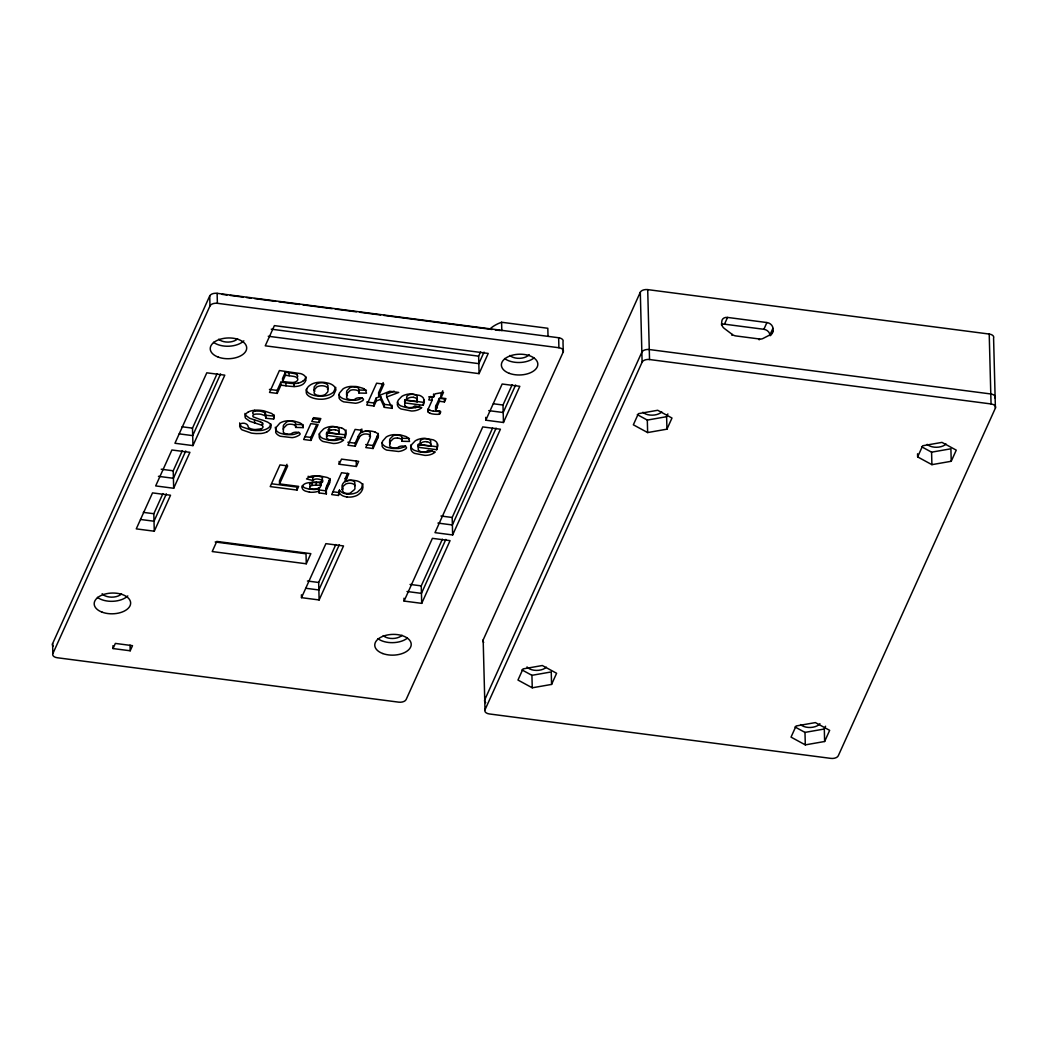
<?xml version="1.0" encoding="UTF-8"?>
<svg xmlns="http://www.w3.org/2000/svg" width="1048" height="1048" viewBox="0 0 1048 1048"><rect width="100%" height="100%" fill="white"/><g stroke="black" fill="none" stroke-linecap="round" stroke-linejoin="round"><path stroke-width="1.5" d="M362.936 483.849L361.39 488.447L357.525 492.075A11.738 6.681 -1.5 0 1 355.966 492.809A13.807 7.86 -1.5 0 1 354.879 493.215L353.215 493.674A10.401 5.921 -1.5 0 1 348.617 494.093L346.836 493.949M335.792 387.38L333.526 391.991A14.083 8.017 -1.5 0 1 329.714 394.48A15.327 8.725 -1.5 0 1 327.854 395.188L327.199 395.384A13.572 7.729 -1.5 0 1 321.723 396.236L318.788 396.17A17.895 10.179 -1.5 0 1 316.797 395.947A16.807 9.563 -1.5 0 1 310.47 394.087A12.406 7.061 -1.5 0 1 306.527 390.524A16.1 9.17 -1.5 0 1 306.213 389.424M273.895 414.589L273.633 419.056L265.865 418.257L265.511 413.384A4.834 2.751 -1.5 0 0 264.751 412.558L261.017 411.301A15.694 8.934 -1.5 0 0 259.406 411.091L256.144 411.052A6.393 3.642 -1.5 0 0 254.625 411.301M435.588 406.952L435.614 406.768A21.576 12.288 -1.5 0 1 435.876 406.061L439.361 398.279L444.352 398.934L444.431 401.934L439.44 401.279L435.955 409.048A27.942 15.903 -1.5 0 0 435.758 409.572L435.588 406.952A1.782 1.022 -1.5 0 0 435.994 407.554C433.007 414.117 444.234 407.803 439.492 414.235A15.209 8.659 -1.5 0 1 433.466 414.078A9.746 5.541 -1.5 0 1 430.047 413.279M265.865 418.257L265.498 416.226A4.716 2.685 -1.5 0 0 264.83 415.558L261.096 414.301A15.694 8.934 -1.5 0 0 259.485 414.091L256.223 414.052A6.393 3.642 -1.5 0 0 254.703 414.288A3.092 1.755 -1.5 0 0 253.406 416.973L259.825 419.344A63.679 36.248 -1.5 0 1 263.86 420.576L267.384 422.003A10.978 6.249 -1.5 0 1 270.62 424.768A11.908 6.786 -1.5 0 1 270.476 428.422A11.803 6.72 -1.5 0 1 266.821 431.894M325.954 488.473L325.928 488.604A17.017 9.681 -1.5 0 0 326.321 490.896L326.373 493.896L319.155 492.953A13.912 7.926 -1.5 0 1 319.103 492.626L318.998 491.263M397.493 438.116A5.581 3.17 -1.5 0 1 401.292 439.151A5.607 3.196 -1.5 0 1 401.96 441.26L409.558 441.457L408.838 439.02A10.506 5.987 -1.5 0 0 406.991 437.108A9.72 5.528 -1.5 0 0 405.995 436.531L400.768 434.999A21.825 12.432 -1.5 0 0 398.79 434.737L393.786 434.658A12.039 6.851 -1.5 0 0 388.808 435.745A12.157 6.917 -1.5 0 0 386.214 437.029L382.441 441.365L382.088 446.121A12.34 7.022 -1.5 0 0 383.28 447.902L383.62 448.23A12.013 6.838 -1.5 0 0 386.751 450.103L398.554 451.491A10.886 6.196 -1.5 0 0 404.161 449.789C411.209 446.671 400.65 444.247 397.533 447.758M437.619 443.894L436.702 449.697L418.427 447.313L418.165 449.042A6.353 3.616 -1.5 0 0 418.873 450.457A5.987 3.406 -1.5 0 0 422.619 452.029M305.872 376.808L305.584 377.752A13.611 7.755 -1.5 0 1 302.741 381.328M302.204 486.953L302.256 486.704A8.397 4.782 -1.5 0 1 304.601 483.94A7.572 4.31 -1.5 0 1 308.479 482.761A11.698 6.668 -1.5 0 1 309.081 482.683L309.736 482.63A31.872 18.143 -1.5 0 1 314.741 482.552L316.64 482.565A54.994 31.309 -1.5 0 0 320.203 482.552L322.299 482.421L322.64 480.718A2.62 1.493 -1.5 0 0 322.221 480.154L318.54 479.132A5.659 3.223 -1.5 0 0 315.278 479.119A5.843 3.327 -1.5 0 0 312.92 480.508M330.015 478.517L326.766 485.984A32.999 18.785 -1.5 0 0 325.915 488.473M424.008 400.022L423.222 405.301L404.947 402.917L404.672 404.633A6.353 3.616 -1.5 0 0 405.393 406.061M273.633 419.056L273.96 416.894A10.899 6.209 -1.5 0 0 272.65 414.327A11.842 6.747 -1.5 0 0 271.629 413.462L263.769 410.803A31.099 17.698 -1.5 0 0 262.039 410.541A20.331 11.567 -1.5 0 0 254.625 410.24M305.662 380.738L306.016 378.354A10.192 5.803 -1.5 0 0 305.413 376.769A10.65 6.065 -1.5 0 0 300.776 373.638L279.41 370.547L269.533 392.411L277.222 393.406L280.943 385.166L280.864 382.166L286.523 382.9A59.173 33.68 -1.5 0 0 291.947 383.463L293.99 383.542A11.646 6.629 -1.5 0 0 298.13 383.083M346.102 430.021L345.015 434.776L326.727 432.405L326.465 434.121A6.353 3.616 -1.5 0 0 327.173 435.536A5.987 3.406 -1.5 0 0 327.474 435.85M326.727 432.405L326.544 437.121A6.353 3.616 -1.5 0 0 327.251 438.536A5.987 3.406 -1.5 0 0 330.998 440.121L334.299 439.898L336.67 438.444L343.626 440.094L342.67 440.841A12.013 6.838 -1.5 0 1 338.059 442.924A11.62 6.615 -1.5 0 1 333.303 443.474L322.994 441.483A11.017 6.275 -1.5 0 1 320.714 439.898L320.085 439.151A13.899 7.912 -1.5 0 1 319.182 436.793L319.653 433.741A25.218 14.358 -1.5 0 1 320.308 432.392L323.596 428.959A12.497 7.113 -1.5 0 1 326.19 427.649L327.945 427.073A11.803 6.72 -1.5 0 1 332.923 426.379L341.504 427.885M334.888 426.798A5.41 3.079 -1.5 0 0 330.762 427.335A6.105 3.471 -1.5 0 0 328.771 428.697L328.103 432.85L339.002 434.265L339.198 432.248A5.358 3.052 -1.5 0 0 338.622 431.291A5.437 3.092 -1.5 0 0 335.268 429.824M423.143 402.301L404.869 399.917L404.594 401.646A6.353 3.616 -1.5 0 0 405.039 402.733M417.143 401.79L417.261 396.773A5.358 3.052 -1.5 0 0 413.593 394.402A6.367 3.629 -1.5 0 0 413.017 394.336A5.41 3.079 -1.5 0 0 408.903 394.847A6.105 3.471 -1.5 0 0 406.912 396.223L406.231 400.375L417.143 401.79L417.34 399.773A5.358 3.052 -1.5 0 0 416.75 398.816A5.437 3.092 -1.5 0 0 413.397 397.336M436.623 446.697L418.349 444.326L418.087 446.042A6.353 3.616 -1.5 0 0 418.65 447.3M430.623 446.186L430.741 441.169A5.358 3.052 -1.5 0 0 427.073 438.798A6.367 3.629 -1.5 0 0 426.497 438.745A5.41 3.079 -1.5 0 0 422.383 439.243A6.105 3.471 -1.5 0 0 420.392 440.619L419.711 444.771L430.623 446.186L430.82 444.169A5.358 3.052 -1.5 0 0 430.23 443.212A5.437 3.092 -1.5 0 0 426.89 441.745M321.933 479.46L322.561 477.718A2.62 1.493 -1.5 0 0 322.142 477.154L318.461 476.133A5.659 3.223 -1.5 0 0 315.199 476.133A5.843 3.327 -1.5 0 0 312.841 477.508L308.033 476.329M326.4 493.883A17.017 9.681 -1.5 0 1 325.98 491.604L326.033 491.473A32.999 18.785 -1.5 0 1 326.884 488.984L329.858 482.329L330.055 479.722M52.596 643.616L209.718 295.929A6.078 3.458 -1.5 0 1 217.119 293.322L558.649 337.744A6.078 3.458 -1.5 0 1 562.999 341.884L563.261 351.879L406.126 699.553A6.078 3.458 -1.5 0 1 398.725 702.16L57.208 657.738A6.078 3.458 -1.5 0 1 52.859 653.598L52.596 643.616A6.078 3.458 -1.5 0 0 53.12 646.105M52.859 653.598L209.98 305.924L209.718 295.929M154.279 531.205L170.536 495.232L152.523 492.888L136.266 528.873L154.279 531.205L153.82 513.73L162.925 493.582M173.68 488.263L189.924 452.33L171.911 449.985L155.68 485.918L173.68 488.263L173.221 470.788L182.326 450.666M192.963 445.61L224.796 375.158L206.797 372.813L174.951 443.265L192.963 445.61L192.504 428.134L217.041 373.835M166.37 493.883L154.017 521.223L140.511 519.467M185.758 450.968L173.418 478.281L158.418 476.329M220.565 373.979L192.701 435.627L179.195 433.872M113.04 648.555L115.359 643.42L132.52 645.66L130.201 650.782L113.04 648.555L112.961 645.699M277.222 393.406L277.144 390.406L280.864 382.166M297.305 375.092A5.594 3.183 -1.5 0 0 294.737 373.664A7.755 4.415 -1.5 0 0 294.147 373.52L293.689 373.429A34.361 19.558 -1.5 0 0 291.776 373.114L285.344 372.25L282.541 378.459L282.619 381.446L286.825 381.996A59.015 33.588 -1.5 0 0 288.436 382.192L292.589 382.468A4.572 2.607 -1.5 0 0 293.06 382.441A5.24 2.987 -1.5 0 0 295.942 381.695A5.345 3.039 -1.5 0 0 297.318 378.105A5.594 3.183 -1.5 0 0 294.816 376.651A7.755 4.415 -1.5 0 0 294.226 376.52L293.767 376.429A34.361 19.558 -1.5 0 0 291.855 376.114L285.423 375.25L282.619 381.446M286.969 464.303L279.462 480.901L279.541 483.901L298.654 486.39L296.99 490.071L270.201 486.586L279.986 464.906L287.676 465.915L279.541 483.901M310.955 440.435L318.107 424.61L310.811 423.654L303.658 439.492L310.955 440.435L310.876 437.435L316.732 424.492M319.077 422.462L320.832 418.584L313.535 417.641L311.78 421.506L319.077 422.462L318.998 419.462L313.169 418.702M320.19 483.835A22.27 12.681 -1.5 0 0 320.57 482.984L320.989 482.159A25.571 14.554 -1.5 0 1 319.326 482.211L316.26 482.224A30.746 17.502 -1.5 0 0 313.85 482.25L311.754 482.486M319.548 487.923L319.614 487.857A22.27 12.681 -1.5 0 0 320.649 485.984L320.989 482.159M339.185 464.251L341.504 459.116L358.665 461.356L356.346 466.478L339.185 464.251L339.107 461.395M375.328 432.195A11.41 6.498 -1.5 0 0 370.442 431.069L369.093 430.964A10.808 6.157 -1.5 0 0 364.534 431.37L360.826 432.627L361.874 430.296L355.102 429.418L347.949 445.243L355.246 446.199L355.167 443.199L358.403 436.034A59.788 34.034 -1.5 0 1 359.137 434.54L360.591 432.47M392.227 408.366L386.673 397.009L398.712 392.45L389.725 391.284L378.669 395.738L383.909 384.144L376.612 383.201L366.735 405.052L374.031 405.995L373.953 402.995L376.245 397.939L380.568 396.341L384.289 404.345L384.367 407.344L392.227 408.366L392.149 405.366L384.289 404.345M383.175 382.599L378.59 392.751L378.669 395.738M355.246 446.199L358.481 439.033A59.788 34.034 -1.5 0 1 359.215 437.54L360.669 435.457M374.031 405.995L376.324 400.926L376.245 397.939M306.278 563.785L310.85 553.658L216.779 541.423L212.207 551.549L306.278 563.785L306.016 553.803L215.194 541.986M346.901 496.935A11.594 6.602 -1.5 0 0 348.106 497.053L348.696 497.093A10.401 5.921 -1.5 0 0 353.294 496.673L354.958 496.215A13.807 7.86 -1.5 0 0 356.582 495.586A11.738 6.681 -1.5 0 0 357.604 495.075C361.062 493.136 364.285 488.565 362.398 484.556A11.096 6.314 -1.5 0 0 361.665 483.573A12.72 7.244 -1.5 0 0 361.036 482.971L360.695 482.683A10.821 6.157 -1.5 0 0 356.634 480.822L353.124 480.272A10.1 5.751 -1.5 0 0 348.604 480.56L345.29 481.543L348.84 473.683L341.543 472.727L331.679 494.577L338.452 495.468L339.421 490.137A11.842 6.747 -1.5 0 0 342.434 492.678A10.742 6.118 -1.5 0 0 346.822 493.962M345.29 481.543L345.211 478.556L347.582 473.303M338.452 495.468L339.421 490.137M301.497 597.661L325.902 543.65L343.534 545.942L319.129 599.954L301.497 597.661L301.418 594.806M360.957 435.549A5.476 3.118 -1.5 0 1 369.472 434.737A4.258 2.424 -1.5 0 1 370.455 436.125L370.206 437.579A54.496 31.021 -1.5 0 1 369.433 439.492L365.791 447.575L373.075 448.518L372.996 445.518L377.45 435.68A26.2 14.921 -1.5 0 0 378.262 433.387M373.075 448.518L377.529 438.68L377.45 435.68M319.129 599.954L318.671 582.478L335.819 544.528M339.316 544.711L318.867 589.972L306.042 588.295M428.684 396.891L432.038 397.336L432.117 400.323L428.37 408.694A35.92 20.449 -1.5 0 0 428.043 409.598L427.898 410.213A7.546 4.297 -1.5 0 0 428.121 411.995A5.83 3.314 -1.5 0 0 430.086 413.24M432.117 400.323L428.763 399.891L430.283 396.55L433.623 396.996L435.051 393.838L443.474 392.358L440.946 397.939L445.937 398.594L444.431 401.934M442.767 390.76L440.867 394.952L440.946 397.939M479.08 373.638L488.224 353.425L274.393 325.614L265.249 345.814L479.08 373.638L478.635 356.163L480.587 351.827M484.045 352.102L478.818 363.643L268.236 336.251M404.07 601.067L432.405 538.345L450.064 540.637L421.715 603.36L404.07 601.067L403.991 598.212M485.8 420.196L502.162 384.013L519.821 386.306L503.459 422.501L485.8 420.196L485.735 417.353M421.715 603.36L421.257 585.884L442.361 539.209M452.644 534.952L500.42 429.221L482.761 426.916L434.986 532.646L452.644 534.952L452.186 517.476L492.56 428.121M503.459 422.501L503.001 405.026L512.158 384.747M445.845 539.406L421.453 593.378L407.017 591.491M496.123 428.16L452.382 524.956L437.933 523.083M515.629 385.009L503.197 412.506L488.748 410.633M483.167 639.909L640.302 292.235A6.078 3.458 -1.5 0 1 647.703 289.615L989.22 334.05A6.078 3.458 -1.5 0 1 993.583 338.19L995.404 408.091L838.282 755.765A6.078 3.458 -1.5 0 1 830.881 758.385L489.351 713.95A6.078 3.458 -1.5 0 1 485.001 709.81L483.167 639.909A6.078 3.458 -1.5 0 0 483.704 642.411M485.001 709.81L642.123 362.136L640.302 292.235M666.947 429.169L671.991 418.034L657.699 410.279L638.376 413.659L633.346 424.807L647.638 432.562L666.947 429.169L666.62 416.685L667.877 413.908M551.576 684.423L556.606 673.275L542.327 665.519L523.004 668.912L517.974 680.047L532.253 687.802L551.576 684.423L551.248 671.938L531.926 675.318L521.93 669.895M721.469 324.985L721.784 321.644A6.078 4.821 24.3 0 1 727.535 317.426L766.913 322.548A6.078 4.821 24.3 0 1 772.926 328.299L772.992 330.801L771.171 334.849M721.797 324.382A6.078 4.821 24.3 0 1 724.482 324.173L727.535 317.426M731.884 335.308L732.277 334.456L724.299 328.443A6.078 4.821 24.3 0 1 721.849 324.146M759.158 339.84L759.538 339.002A6.078 4.821 24.3 0 0 763.036 338.465L770.752 334.482A6.078 4.821 24.3 0 0 772.992 330.801M772.926 328.299L769.874 335.059A6.078 4.821 24.3 0 0 763.874 329.295L766.913 322.548M770.175 335.753L770.752 334.482M917.629 456.902L922.659 445.767L941.982 442.387L956.261 450.142L951.23 461.277L931.908 464.657L917.629 456.902L917.55 453.784M824.632 741.499L829.662 730.351L815.383 722.596L796.061 725.989L791.03 737.124L805.309 744.879L824.632 741.499L824.304 729.015L825.562 726.225M326.806 435.392L345.093 437.776L346.207 433.964L345.211 430.545A12.432 7.074 -1.5 0 0 344.229 429.523A11.646 6.629 -1.5 0 0 341.504 427.885M423.222 405.301L424.348 401.004L423.34 398.07A12.432 7.074 -1.5 0 0 422.37 397.048A11.646 6.629 -1.5 0 0 419.632 395.41L411.065 393.904A11.803 6.72 -1.5 0 0 406.074 394.585L404.318 395.161A12.497 7.113 -1.5 0 0 401.738 396.471L398.45 399.904A25.218 14.358 -1.5 0 0 397.781 401.266L397.31 404.318A13.899 7.912 -1.5 0 0 398.214 406.663L398.856 407.423A11.017 6.275 -1.5 0 0 401.122 408.995L411.432 410.999A11.62 6.615 -1.5 0 0 416.187 410.449A12.013 6.838 -1.5 0 0 420.785 408.353L421.768 407.62L414.811 405.969L412.44 407.41L409.139 407.633A5.987 3.406 -1.5 0 1 405.353 406.074M436.702 449.697L437.815 445.885L436.82 442.466A12.432 7.074 -1.5 0 0 435.85 441.444A11.646 6.629 -1.5 0 0 433.125 439.806L424.545 438.3A11.803 6.72 -1.5 0 0 419.567 438.981L417.811 439.571M328.103 432.85L328.993 431.527A5.672 3.223 -1.5 0 1 335.281 429.798M406.231 400.375L407.135 399.039A5.672 3.223 -1.5 0 1 413.41 397.31M419.711 444.771L420.615 443.448M405.589 445.806L404.083 446.789M298.837 432.235L297.697 432.955A10.886 6.196 -1.5 0 1 292.091 434.658L286.785 434.658A21.156 12.039 -1.5 0 1 284.742 434.409L280.288 433.256A12.013 6.838 -1.5 0 1 277.157 431.396L276.816 431.069A12.34 7.022 -1.5 0 1 275.611 429.287L275.27 427.27M362.176 397.834L361.023 398.554A10.886 6.196 -1.5 0 1 355.429 400.257L350.124 400.257A21.156 12.039 -1.5 0 1 348.067 400.009L343.626 398.856A12.013 6.838 -1.5 0 1 340.482 396.982L340.155 396.668A12.34 7.022 -1.5 0 1 338.949 394.886L338.818 394.493M261.279 428.855L254.926 429.601M350.189 387.406L347.098 390.498A26.907 15.314 -1.5 0 0 346.665 391.494L346.547 394.637A4.913 2.79 -1.5 0 0 346.927 395.175A5.528 3.144 -1.5 0 0 347.451 395.633M361.966 429.117L360.748 429.628L360.826 432.627A5.476 3.118 -1.5 0 1 363.027 431.344M345.211 478.556L346.862 477.98M394.114 391.166L386.594 394.009L386.673 397.009M376.324 400.926L380.647 399.327L380.568 396.341M321.068 485.159A25.571 14.554 -1.5 0 1 319.404 485.198L316.339 485.211A30.746 17.502 -1.5 0 0 313.928 485.237L311.439 485.591A3.105 1.769 -1.5 0 0 309.972 486.599M637.302 414.641L647.31 420.078L666.62 416.685M921.585 446.749L931.58 452.173L950.903 448.793L951.23 461.277M794.987 726.971L804.982 732.395L824.304 729.015M305.558 380.738A13.611 7.755 -1.5 0 1 302.82 384.328A10.991 6.249 -1.5 0 1 298.235 386.109A11.646 6.629 -1.5 0 1 294.069 386.555L292.038 386.45A59.173 33.68 -1.5 0 1 286.602 385.887L280.943 385.166M366.42 390.223L358.901 390.026L358.979 393.026L366.499 393.21L365.791 390.773A10.506 5.987 -1.5 0 0 363.944 388.86M291.017 421.283A5.581 3.17 -1.5 0 1 294.829 422.305A5.607 3.196 -1.5 0 1 295.497 424.427L303.095 424.623L303.173 427.623L295.641 427.427A5.607 3.196 -1.5 0 0 294.907 425.318A5.581 3.17 -1.5 0 0 291.095 424.27L290.453 424.191A5.554 3.157 -1.5 0 0 286.916 424.807L283.838 427.898A26.907 15.314 -1.5 0 0 283.405 428.894L283.288 432.038A4.913 2.79 -1.5 0 0 283.667 432.575A5.581 3.183 -1.5 0 0 286.445 433.977L286.772 434.029M409.48 438.457L401.947 438.274L402.026 441.274M354.368 386.817L354.041 386.804A5.607 3.196 -1.5 0 0 350.176 387.406M291.03 421.231L290.702 421.204A5.607 3.196 -1.5 0 0 286.838 421.807L283.759 424.899A26.907 15.314 -1.5 0 0 283.327 425.894L283.209 429.038A4.913 2.79 -1.5 0 0 283.445 429.405M397.493 438.064L396.851 438.025A5.554 3.157 -1.5 0 0 393.314 438.654L390.223 441.745A26.907 15.314 -1.5 0 0 389.791 442.728L389.673 445.872A4.913 2.79 -1.5 0 0 390.066 446.409A5.581 3.183 -1.5 0 0 392.843 447.81L393.157 447.876A5.554 3.157 -1.5 0 0 397.572 447.81M265.786 415.257L273.554 416.069M422.619 452.029L425.92 451.819L428.291 450.365L435.248 452.016L434.291 452.762A12.013 6.838 -1.5 0 1 429.68 454.845A11.62 6.615 -1.5 0 1 424.912 455.382L414.602 453.391A11.017 6.275 -1.5 0 1 412.336 451.819L411.707 451.059A13.899 7.912 -1.5 0 1 410.803 448.714L411.274 445.662A25.218 14.358 -1.5 0 1 411.93 444.3L415.218 440.881A12.497 7.113 -1.5 0 1 417.811 439.557M724.482 324.173L763.874 329.295M759.538 339.002L735.827 335.923A6.078 4.821 24.3 0 1 732.277 334.456M490.137 328.823A34.034 19.375 -1.5 0 1 501.599 322.26L547.816 328.273L548.025 336.264M222.242 294.383L227.089 295.012M230.324 295.444L243.254 297.121M246.49 297.54L251.337 298.169M254.559 298.588L275.572 301.326M278.807 301.745L299.807 304.483M303.042 304.903L332.137 308.675M335.36 309.108L356.372 311.832M359.608 312.252L380.607 314.99M383.843 315.409L492.115 329.491M495.35 329.91L500.197 330.539M209.98 305.924A6.078 3.458 -1.5 0 1 217.381 303.304L558.912 347.74A6.078 3.458 -1.5 0 1 563.261 351.879M642.123 362.136A6.078 3.458 -1.5 0 1 649.537 359.529L991.054 403.952A6.078 3.458 -1.5 0 1 995.404 408.091M271.275 329.177L478.635 356.163M493.372 403.768L503.001 405.026M269.454 389.411L277.144 390.406M366.656 402.052L373.953 402.995M328.024 429.85L331.142 430.256M305.034 436.675L310.876 437.435M347.871 442.256L355.167 443.199M365.713 444.575L372.996 445.518M181.998 426.772L192.504 428.134M161.222 469.229L173.221 470.788M271.694 483.796L296.912 487.071L296.99 490.071M318.919 488.211L319.011 489.56A13.912 7.926 -1.5 0 0 319.077 489.953L326.295 490.896M332.95 491.761L338.373 492.468M440.946 516.009L452.186 517.476M143.314 512.367L153.82 513.73M410.03 584.417L421.257 585.884M307.444 581.011L318.671 582.478M251.297 430.086L241.957 426.864A12.563 7.153 -1.5 0 1 240.267 424.859L239.678 422.894M244.957 413.423A9.89 5.633 -1.5 0 0 245.533 415.244L249.712 418.309L260.245 421.728M248.442 411.93A10.27 5.856 -1.5 0 0 245.481 414.628A11.358 6.458 -1.5 0 0 245.167 415.48L245.088 415.794A9.89 5.633 -1.5 0 0 245.612 418.244L249.791 421.309L260.323 424.728A8.528 4.86 -1.5 0 1 262.223 425.619L262.223 422.724A8.528 4.86 -1.5 0 0 260.232 421.741M343.181 489.128C340.377 486.783 342.906 482.303 345.63 481.071A7.048 4.009 -1.5 0 1 346.482 480.731A5.699 3.249 -1.5 0 1 350.491 480.285A6.655 3.786 -1.5 0 1 351.447 480.442A5.528 3.144 -1.5 0 1 354.172 481.608L354.329 481.779A6.747 3.838 -1.5 0 1 354.787 482.303L354.866 485.591A24.327 13.847 -1.5 0 1 354.748 485.905M314.924 391.074L314.557 390.708A6.747 3.838 -1.5 0 1 314.02 389.908L314.23 386.856L316.653 384.079A6.747 3.838 -1.5 0 1 317.806 383.502L318.448 383.267A6.432 3.655 -1.5 0 1 322.823 382.821A7.388 4.205 -1.5 0 1 323.871 382.979A6.353 3.616 -1.5 0 1 327.042 384.38L327.395 384.747A6.904 3.93 -1.5 0 1 328.011 385.769L327.841 388.284A17.043 9.707 -1.5 0 1 327.435 389.149M380.647 399.327L384.367 407.344M381.865 442.741L382.009 443.134A12.34 7.022 -1.5 0 0 383.201 444.902L383.542 445.23A12.013 6.838 -1.5 0 0 386.673 447.103L391.127 448.256A21.156 12.039 -1.5 0 0 393.183 448.505L398.476 448.492A10.886 6.196 -1.5 0 0 404.083 446.789M303.173 427.623L302.453 425.174A10.506 5.987 -1.5 0 0 300.606 423.274A9.72 5.528 -1.5 0 0 299.61 422.698L294.383 421.165A21.825 12.432 -1.5 0 0 292.405 420.89L287.401 420.811A12.157 6.917 -1.5 0 0 279.816 423.182L276.043 427.532L275.69 432.287A12.34 7.022 -1.5 0 0 276.895 434.069L277.235 434.383A12.013 6.838 -1.5 0 0 280.366 436.256L292.169 437.645A10.886 6.196 -1.5 0 0 297.763 435.942C304.811 432.824 294.265 430.414 291.148 433.911A5.554 3.157 -1.5 0 1 286.798 433.99M319.011 491.525L318.906 488.106A12.799 7.284 -1.5 0 1 309.383 489.154M989.22 334.05L991.054 403.952M931.58 452.173L931.908 464.657M804.982 732.395L805.309 744.879M647.703 289.615L649.537 359.529M647.31 420.078L647.638 432.562M558.649 337.744L558.912 347.74M531.926 675.318L532.253 687.802M501.599 322.26L501.809 330.749M439.361 398.279L439.44 401.279M439.413 411.235L439.492 414.235M436.479 404.659L436.558 407.659M433.545 393.996L433.623 396.996M428.174 411.982L428.095 408.982A5.83 3.314 -1.5 0 0 430.007 410.253M418.349 444.326L418.427 447.313M404.869 399.917L404.947 402.917M358.403 436.034L358.481 439.033M356.202 460.779L356.346 466.478M345.015 434.776L345.093 437.776M339.002 434.265L339.12 429.261A5.358 3.052 -1.5 0 0 338.543 428.305A5.358 3.052 -1.5 0 0 335.465 426.877A6.367 3.629 -1.5 0 0 334.875 426.824M329.282 480.6L329.36 483.6M326.989 485.473L327.068 488.473M322.404 479.015L322.483 482.001M320.609 482.997L320.688 485.984M319.077 489.953L319.155 492.953M316.26 482.224L316.339 485.211M312.762 477.482L312.841 480.482L306.527 478.936L308.623 477.325A9.327 5.306 -1.5 0 1 311.898 476.028A8.017 4.559 -1.5 0 1 312.749 475.871L319.837 475.91L327.199 477.482A7.86 4.48 -1.5 0 1 330.172 479.696M311.95 482.434L312.029 485.434M295.562 424.427L295.641 427.427M293.99 383.542L294.069 386.542M289.065 372.734L289.143 375.734M285.881 382.821L285.96 385.808M285.344 372.25L285.423 375.25M264.751 412.571L264.83 415.558M254.533 419.973L254.612 422.973M217.119 293.322L217.381 303.304M130.044 645.083L130.201 650.782M410.685 444.994L410.711 445.714A13.899 7.912 -1.5 0 0 411.615 448.072L412.257 448.819A11.017 6.275 -1.5 0 0 414.523 450.404L419.331 451.885A20.947 11.921 -1.5 0 0 421.61 452.225L424.833 452.409A11.62 6.615 -1.5 0 0 429.143 451.95A12.209 6.956 -1.5 0 0 432.444 450.81M485.761 702.75A6.078 3.458 -1.5 0 1 484.739 699.828L641.861 352.154A6.078 3.458 -1.5 0 1 649.275 349.534L990.792 393.969A6.078 3.458 -1.5 0 1 995.142 398.109M819.929 723.71A10.938 6.223 -1.5 0 1 810.536 727.469A10.938 6.223 -1.5 0 1 800.593 724.574M546.388 667.183A10.938 6.223 -1.5 0 1 536.393 670.406A10.938 6.223 -1.5 0 1 527.013 666.947M661.76 411.93A10.938 6.223 -1.5 0 1 642.909 412.257M946.043 444.038A10.938 6.223 -1.5 0 1 927.192 444.365M339.526 493.136A11.842 6.747 -1.5 0 0 342.513 495.678A10.742 6.118 -1.5 0 0 346.901 496.962M377.476 438.667A26.2 14.921 -1.5 0 0 378.433 435.942L378.38 435.811A8.135 4.624 -1.5 0 0 377.765 433.859M358.822 390.026A5.607 3.196 -1.5 0 0 358.167 387.917A5.581 3.17 -1.5 0 0 354.355 386.869M369.354 436.492A54.496 31.021 -1.5 0 0 370.127 434.593L370.389 433.125A4.258 2.424 -1.5 0 0 369.407 431.737A5.476 3.118 -1.5 0 0 365.202 430.951M401.882 438.261A5.607 3.196 -1.5 0 0 401.214 436.164A5.581 3.17 -1.5 0 0 397.415 435.116L397.087 435.051A5.607 3.196 -1.5 0 0 393.223 435.641L390.144 438.745A26.907 15.314 -1.5 0 0 389.712 439.741L389.594 442.885A4.913 2.79 -1.5 0 0 389.987 443.409A5.528 3.144 -1.5 0 0 390.315 443.723M237.569 338.858A10.938 6.223 -1.5 0 1 218.718 339.185M121.516 593.941A10.938 6.223 -1.5 0 1 111.52 597.163A10.938 6.223 -1.5 0 1 102.141 593.705M529.188 354.578A10.938 6.223 -1.5 0 1 519.795 358.324A10.938 6.223 -1.5 0 1 509.852 355.442M402.078 635.271A10.938 6.223 -1.5 0 1 383.241 635.599M302.623 381.276A10.991 6.249 -1.5 0 1 298.156 383.123M297.239 375.105A5.345 3.039 -1.5 0 1 297.029 377.765M307.038 388.664A17.868 10.166 -1.5 0 0 306.514 393.537A12.406 7.061 -1.5 0 0 310.549 397.074A16.938 9.642 -1.5 0 0 318.867 399.17L321.802 399.236A13.572 7.729 -1.5 0 0 327.277 398.384L327.932 398.188A15.327 8.725 -1.5 0 0 329.793 397.48A14.161 8.057 -1.5 0 0 333.605 394.978L335.884 389.961A13.873 7.899 -1.5 0 0 334.325 386.489L333.185 385.441A13.532 7.703 -1.5 0 0 329.007 383.345L324.775 382.454A15.864 9.026 -1.5 0 0 316.954 382.494A12.956 7.375 -1.5 0 0 310.549 384.852A15.602 8.882 -1.5 0 0 306.907 388.651M318.513 395.541A6.432 3.655 -1.5 0 1 314.99 394.074L314.636 393.707A6.747 3.838 -1.5 0 1 314.099 392.908L314.308 389.843L316.719 387.079A6.747 3.838 -1.5 0 1 317.885 386.489L318.526 386.267A6.432 3.655 -1.5 0 1 322.548 385.782A7.388 4.205 -1.5 0 1 323.95 385.978A6.301 3.589 -1.5 0 1 327.107 387.38L327.474 387.747A6.904 3.93 -1.5 0 1 328.089 388.769L327.919 391.284A17.043 9.707 -1.5 0 1 327.513 392.149L325.378 394.376A6.694 3.812 -1.5 0 1 324.212 394.952L323.583 395.188A6.353 3.616 -1.5 0 1 319.575 395.659A7.388 4.205 -1.5 0 1 318.513 395.541M358.901 393.013A5.607 3.196 -1.5 0 0 358.246 390.917A5.581 3.17 -1.5 0 0 354.434 389.869L353.792 389.791A5.554 3.157 -1.5 0 0 350.255 390.406L347.176 393.498A26.907 15.314 -1.5 0 0 346.744 394.48L346.626 397.624A4.913 2.79 -1.5 0 0 347.006 398.161A5.581 3.183 -1.5 0 0 349.783 399.576L350.111 399.629A5.554 3.157 -1.5 0 0 354.512 399.563C357.538 395.882 368.162 398.463 361.101 401.541A10.886 6.196 -1.5 0 1 355.508 403.257L343.705 401.856A12.013 6.838 -1.5 0 1 340.561 399.982L340.233 399.655A12.34 7.022 -1.5 0 1 339.028 397.873L339.382 393.131L343.154 388.782A12.157 6.917 -1.5 0 1 350.752 386.411L355.744 386.489A21.825 12.432 -1.5 0 1 357.722 386.751L362.936 388.297A9.72 5.528 -1.5 0 1 363.931 388.874M419.685 406.021A12.209 6.956 -1.5 0 1 415.676 407.58M415.663 407.554A11.62 6.615 -1.5 0 1 411.353 408L408.131 407.816A20.947 11.921 -1.5 0 1 405.851 407.489L401.043 405.995A11.017 6.275 -1.5 0 1 398.777 404.423L398.148 403.676A13.899 7.912 -1.5 0 1 397.362 402.026M436.073 410.554A1.782 1.022 -1.5 0 1 435.654 409.938M437.422 407.934A2.371 1.349 -1.5 0 1 435.968 407.567M439.426 411.261A15.209 8.659 -1.5 0 1 433.387 411.091M433.374 411.091A9.746 5.541 -1.5 0 1 429.968 410.292M318.972 491.093A12.799 7.284 -1.5 0 1 309.461 492.154M309.501 492.075A14.855 8.463 -1.5 0 1 308.466 491.918L305.466 491.106A8.227 4.677 -1.5 0 1 303.37 489.875L303.147 489.665A7.899 4.493 -1.5 0 1 302.191 486.953M309.422 489.075A14.855 8.463 -1.5 0 1 308.387 488.918L305.387 488.106A8.227 4.677 -1.5 0 1 303.291 486.875L303.069 486.665A7.899 4.493 -1.5 0 1 302.296 485.591M319.575 487.936A4.86 2.764 -1.5 0 1 317.112 489.141M317.099 489.141A6.642 3.786 -1.5 0 1 312.776 489.403M312.802 489.351A4.048 2.306 -1.5 0 1 309.854 486.586M310.667 485.669A4.048 2.306 -1.5 0 1 309.776 483.6M309.894 483.613A3.105 1.769 -1.5 0 1 311.361 482.591M262.747 426.012A4.009 2.279 -1.5 0 1 261.188 428.776M254.926 429.601A16.178 9.209 -1.5 0 1 253.59 429.431L251.323 428.933A7.375 4.192 -1.5 0 1 248.887 427.767A6.642 3.786 -1.5 0 1 248.219 427.06C248.14 421.65 236.73 421.912 240.333 427.859A12.563 7.153 -1.5 0 0 242.036 429.863L251.376 433.086A30.34 17.266 -1.5 0 0 256.354 433.584L260.9 433.505A11.554 6.576 -1.5 0 0 266.847 431.907M262.681 423.012A4.061 2.306 -1.5 0 1 262.498 424.885M248.402 411.903A11.004 6.262 -1.5 0 1 254.638 410.318M253.223 413.881A3.092 1.755 -1.5 0 1 254.585 411.235M270.908 423.955A11.908 6.786 -1.5 0 1 270.397 425.436M270.502 425.449A11.803 6.72 -1.5 0 1 266.742 428.894A11.554 6.576 -1.5 0 1 260.821 430.492L256.275 430.584A30.34 17.266 -1.5 0 1 251.297 430.086M341.556 438.496A12.209 6.956 -1.5 0 1 337.548 440.055A11.62 6.615 -1.5 0 1 333.225 440.474L330.002 440.304A20.947 11.921 -1.5 0 1 327.71 439.964L322.915 438.483A11.017 6.275 -1.5 0 1 320.636 436.898L320.007 436.151A13.899 7.912 -1.5 0 1 319.103 433.793M375.276 432.235A7.69 4.375 -1.5 0 1 377.804 433.846M420.589 443.435A5.672 3.223 -1.5 0 1 426.903 441.706M243.843 340.849A18.222 10.375 -1.5 0 1 213.478 342.277M127.79 595.932A18.222 10.375 -1.5 0 1 97.425 597.36M533.995 357.984A18.222 10.375 -1.5 0 1 504.599 358.534M407.371 638.14A18.222 10.375 -1.5 0 1 377.987 638.691M342.015 489.442L343.495 492.298A5.567 3.17 -1.5 0 0 345.526 493.202L345.879 493.281A6.432 3.668 -1.5 0 0 346.94 493.438A5.188 2.961 -1.5 0 0 350.15 493.163L354.525 489.547A24.327 13.847 -1.5 0 0 354.945 488.578L354.866 485.29A6.747 3.838 -1.5 0 0 354.407 484.766A5.581 3.17 -1.5 0 0 351.539 483.429A6.655 3.786 -1.5 0 0 350.242 483.272A5.699 3.249 -1.5 0 0 346.561 483.718A7.048 4.009 -1.5 0 0 345.709 484.071L343.259 486.167L342.015 489.442M218.259 357.119A18.222 10.375 -1.5 0 0 246.647 348.748A18.222 10.375 -1.5 0 0 220.499 339.146A18.222 10.375 -1.5 0 0 218.259 357.119M102.206 612.202A18.222 10.375 -1.5 0 0 130.594 603.831A18.222 10.375 -1.5 0 0 104.446 594.229A18.222 10.375 -1.5 0 0 102.206 612.202M509.394 373.376A18.222 10.375 -1.5 0 0 537.781 365.018A18.222 10.375 -1.5 0 0 511.634 355.403A18.222 10.375 -1.5 0 0 509.394 373.376M382.782 653.546A18.222 10.375 -1.5 0 0 411.17 645.175A18.222 10.375 -1.5 0 0 385.022 635.573A18.222 10.375 -1.5 0 0 382.782 653.546"/></g></svg>
